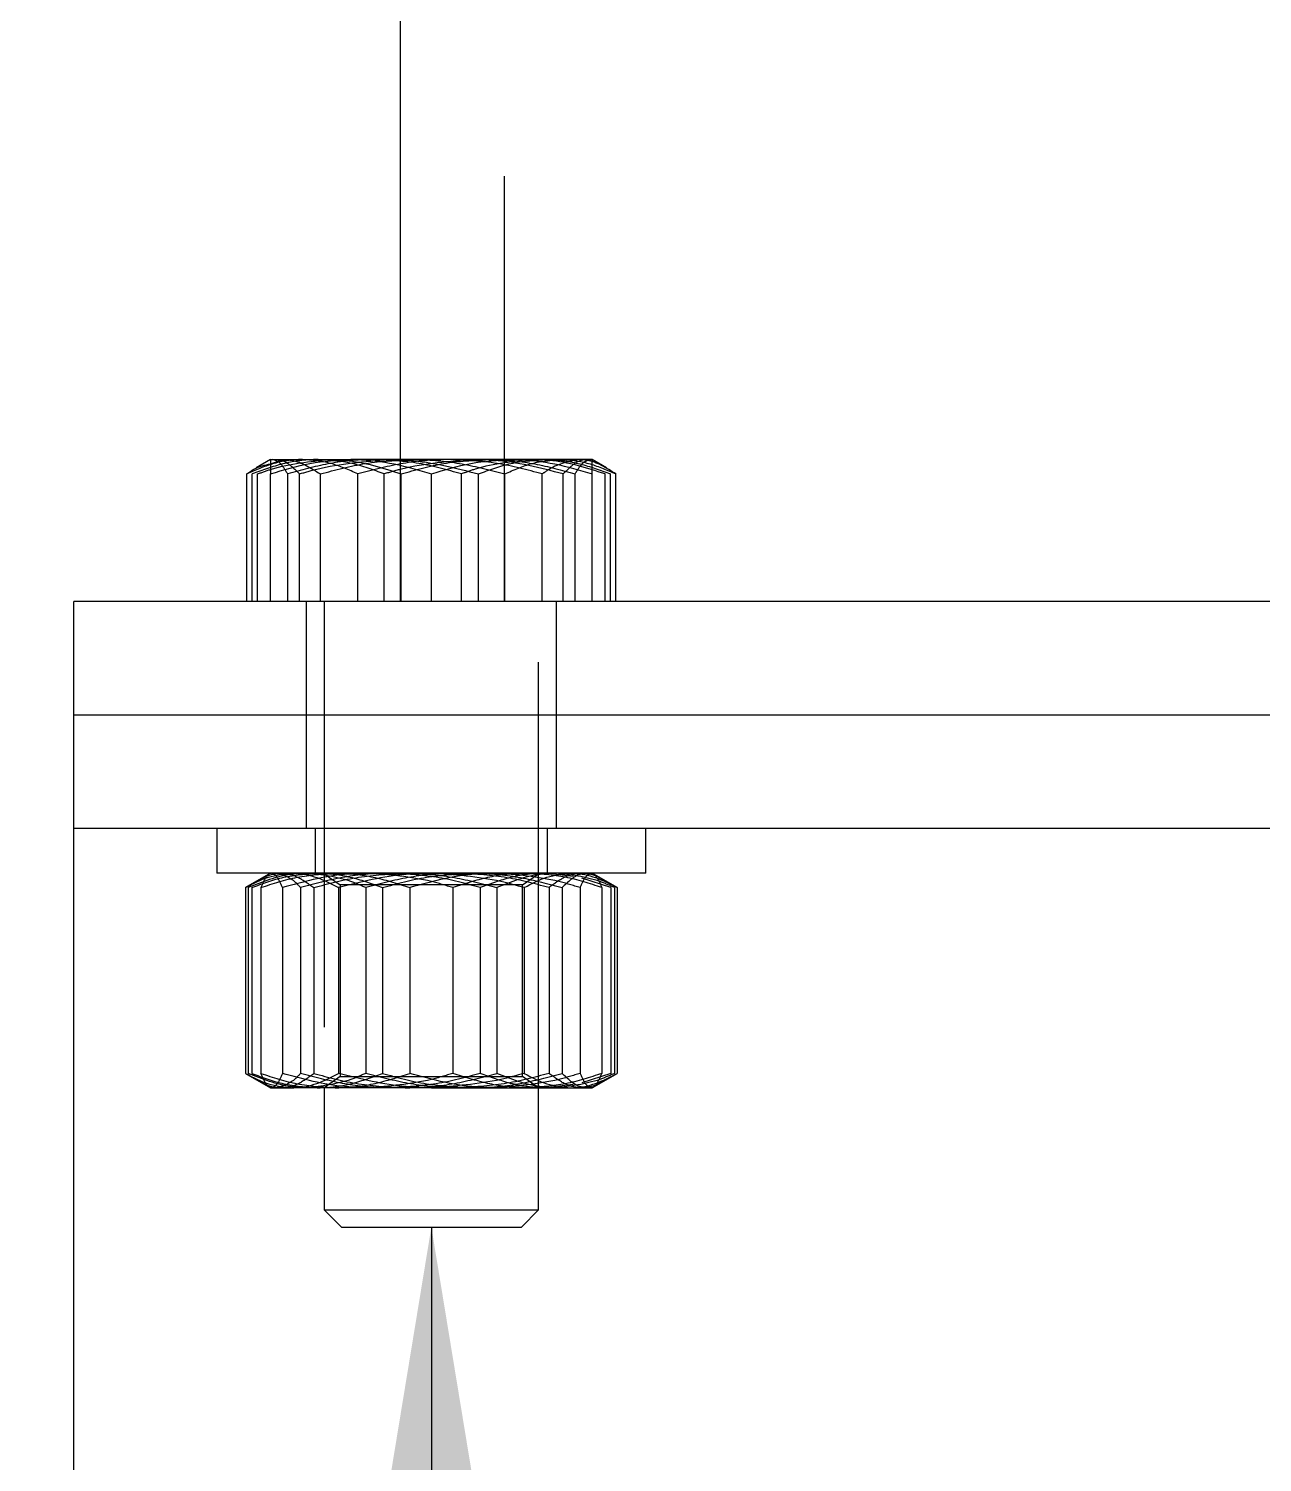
# Model space of a CAD drawing. Header units: metres. Extents: x 0 to 21025, y 0 to 14850.
# Drawn here: x 8533.4 to 8763.5, y 4642.2 to 4909.6 of the extents above; entities that cross this region are included whole.
import ezdxf

# ---------------------------------------------------------------- set-up
doc = ezdxf.new("R2010")
doc.units = ezdxf.units.M
doc.header["$LTSCALE"] = 25
doc.linetypes.add('HIDDEN2', pattern=[4.7625, 3.175, -1.5875])
doc.linetypes.add('PHANTOM', pattern=[63.5, 31.75, -6.35, 6.35, -6.35, 6.35, -6.35])
for name, color, linetype in [('SDM', 7, 'Continuous'), ('SL4', 4, 'Continuous'), ('SRE', 2, 'PHANTOM'), ('ST1', 7, 'HIDDEN2')]:
    doc.layers.add(name, color=color, linetype=linetype)
doc.styles.add('ROMANS', font='ROMANS.SHX')
doc.dimstyles.new('25___1-25', dxfattribs={"dimscale": 25, "dimtxt": 2.5, "dimasz": 2, "dimexe": 1.5, "dimexo": 1, "dimgap": 0.5, "dimtad": 1, "dimzin": 12, "dimtxsty": 'ROMANS', "dimcen": 0, "dimclrd": 256, "dimclre": 256, "dimclrt": 3, "dimazin": 3, "dimtfac": 1, "dimtmove": 0, "dimatfit": 0, "dimfxl": 1, "dimlwd": -1, "dimlwe": -1, "dimarcsym": 0})

msp = doc.modelspace()

# ---------------------------------------------------------------- linework, layer by layer
at = {"layer": 'SL4'}
for p, q in [((8602.71, 5312.904), (8602.71, 4829.246)), ((8578.543, 4829.246), (8575.876, 4827.706)), ((8578.543, 4829.246), (8593.543, 4829.246)), ((8623.543, 4829.246), (8593.543, 4829.246)), ((8638.543, 4829.246), (8623.543, 4829.246)), ((8574.138, 4802.746), (8574.138, 4826.566)), ((8578.543, 4802.746), (8578.543, 4826.566)), ((8608.543, 4802.746), (8608.543, 4826.566)), ((8638.543, 4802.746), (8638.543, 4826.566)), ((8541.876, 4781.579), (8541.876, 4802.746)), ((8875.21, 4802.746), (8541.876, 4802.746)), ((8541.876, 4760.413), (8541.876, 4781.579)), ((8875.21, 4781.579), (8541.876, 4781.579)), ((8541.876, 4593.746), (8541.876, 4760.413)), ((8875.21, 4760.413), (8541.876, 4760.413)), ((8568.543, 4760.413), (8568.543, 4752.079)), ((8648.543, 4752.079), (8648.543, 4760.413)), ((8648.543, 4752.079), (8568.543, 4752.079)), ((8578.543, 4752.079), (8573.902, 4749.4)), ((8643.184, 4749.4), (8638.543, 4752.079)), ((8573.902, 4749.4), (8573.902, 4714.759)), ((8591.223, 4749.4), (8591.223, 4714.759)), ((8625.864, 4749.4), (8625.864, 4714.759)), ((8643.184, 4749.4), (8643.184, 4714.759)), ((8573.902, 4714.759), (8578.543, 4712.079)), ((8638.543, 4712.079), (8643.184, 4714.759)), ((8578.543, 4712.079), (8582.562, 4712.079)), ((8608.543, 4712.079), (8582.562, 4712.079)), ((8588.543, 4712.079), (8588.543, 4689.293)), ((8608.543, 4712.079), (8634.524, 4712.079)), ((8628.543, 4689.293), (8628.543, 4712.079)), ((8634.524, 4712.079), (8638.543, 4712.079)), ((8588.543, 4689.293), (8591.756, 4686.079)), ((8588.543, 4689.293), (8628.543, 4689.293)), ((8625.33, 4686.079), (8628.543, 4689.293)), ((8591.756, 4686.079), (8625.33, 4686.079))]:
    msp.add_line(p, q, dxfattribs=at)
for points, knots in [([(8574.138, 4826.566), (8574.575, 4826.885), (8576.011, 4827.933), (8577.505, 4828.24), (8578.543, 4828.454)], [0, 0, 0, 0, 0.30465, 1, 1, 1, 1]), ([(8578.543, 4826.566), (8580.979, 4827.315), (8585.896, 4828.827), (8590.979, 4829.105), (8593.543, 4829.246)], [0, 0, 0, 0, 0.495458, 1, 1, 1, 1]), ([(8578.543, 4829.246), (8578.543, 4829.219), (8578.543, 4829.098), (8578.543, 4827.675), (8578.543, 4826.566)], [0, 0, 0, 0, 0.2203639, 1, 1, 1, 1]), ([(8593.543, 4829.246), (8593.899, 4829.243), (8596.591, 4829.218), (8601.668, 4828.633), (8606.237, 4827.26), (8608.543, 4826.566)], [0, 0, 0, 0, 0.07009, 0.5307844, 1, 1, 1, 1]), ([(8608.543, 4826.566), (8610.979, 4827.315), (8615.896, 4828.827), (8620.979, 4829.105), (8623.543, 4829.246)], [0, 0, 0, 0, 0.495458, 1, 1, 1, 1]), ([(8623.543, 4829.246), (8623.899, 4829.243), (8626.591, 4829.218), (8631.668, 4828.633), (8636.237, 4827.26), (8638.543, 4826.566)], [0, 0, 0, 0, 0.07009, 0.5307844, 1, 1, 1, 1]), ([(8638.543, 4826.566), (8638.543, 4827.675), (8638.543, 4829.098), (8638.543, 4829.219), (8638.543, 4829.246)], [0, 0, 0, 0, 0.7796361, 1, 1, 1, 1]), ([(8573.902, 4749.4), (8575.309, 4750.149), (8578.147, 4751.66), (8581.082, 4751.939), (8582.562, 4752.079)], [0, 0, 0, 0, 0.495458, 1, 1, 1, 1]), ([(8582.562, 4752.079), (8582.768, 4752.076), (8584.322, 4752.052), (8587.253, 4751.467), (8589.891, 4750.093), (8591.223, 4749.4)], [0, 0, 0, 0, 0.07009, 0.5307844, 1, 1, 1, 1]), ([(8608.543, 4752.079), (8606.968, 4752.039), (8601.105, 4751.891), (8595.397, 4750.452), (8591.223, 4749.4)], [0, 0, 0, 0, 0.2686336, 1, 1, 1, 1]), ([(8625.864, 4749.4), (8624.41, 4749.804), (8618.764, 4751.375), (8612.898, 4751.779), (8608.543, 4752.079)], [0, 0, 0, 0, 0.2575513, 1, 1, 1, 1]), ([(8625.864, 4749.4), (8627.27, 4750.149), (8630.109, 4751.66), (8633.043, 4751.939), (8634.524, 4752.079)], [0, 0, 0, 0, 0.495458, 1, 1, 1, 1]), ([(8634.524, 4752.079), (8634.729, 4752.076), (8636.284, 4752.052), (8639.215, 4751.467), (8641.853, 4750.093), (8643.184, 4749.4)], [0, 0, 0, 0, 0.07009, 0.5307844, 1, 1, 1, 1]), ([(8573.902, 4714.759), (8575.309, 4714.01), (8578.147, 4712.498), (8581.082, 4712.22), (8582.562, 4712.079)], [0, 0, 0, 0, 0.495458, 1, 1, 1, 1]), ([(8582.562, 4712.079), (8582.768, 4712.082), (8584.322, 4712.107), (8587.253, 4712.692), (8589.891, 4714.066), (8591.223, 4714.759)], [0, 0, 0, 0, 0.07009, 0.5307844, 1, 1, 1, 1]), ([(8608.543, 4712.079), (8606.968, 4712.119), (8601.105, 4712.267), (8595.397, 4713.706), (8591.223, 4714.759)], [0, 0, 0, 0, 0.2686336, 1, 1, 1, 1]), ([(8625.864, 4714.759), (8624.41, 4714.354), (8618.764, 4712.784), (8612.898, 4712.379), (8608.543, 4712.079)], [0, 0, 0, 0, 0.2575513, 1, 1, 1, 1]), ([(8625.864, 4714.759), (8627.27, 4714.01), (8630.109, 4712.498), (8633.043, 4712.22), (8634.524, 4712.079)], [0, 0, 0, 0, 0.495458, 1, 1, 1, 1]), ([(8634.524, 4712.079), (8634.729, 4712.082), (8636.284, 4712.107), (8639.215, 4712.692), (8641.853, 4714.066), (8643.184, 4714.759)], [0, 0, 0, 0, 0.07009, 0.5307844, 1, 1, 1, 1])]:
    msp.add_open_spline(points, degree=3, knots=knots, dxfattribs=at)
at = {"layer": 'SRE'}
msp.add_circle((9058.259, 4589.787), 854.648, dxfattribs=at)
at = {"layer": 'ST1'}
for p, q in [((8622.21, 4802.746), (8622.21, 5324.827)), ((8578.543, 4828.454), (8580.992, 4829.246)), ((8602.71, 4829.246), (8602.71, 4802.746)), ((8639.565, 4828.589), (8637.556, 4829.246)), ((8641.21, 4827.706), (8638.543, 4829.246)), ((8575.124, 4802.746), (8575.124, 4826.566)), ((8576.135, 4802.746), (8576.135, 4826.566)), ((8581.742, 4802.746), (8581.742, 4826.566)), ((8583.937, 4802.746), (8583.937, 4826.566)), ((8587.846, 4802.746), (8587.846, 4826.566)), ((8594.834, 4802.746), (8594.834, 4826.566)), ((8599.73, 4802.746), (8599.73, 4826.566)), ((8602.936, 4802.746), (8602.936, 4826.566)), ((8614.15, 4802.746), (8614.15, 4826.566)), ((8617.356, 4802.746), (8617.356, 4826.566)), ((8622.252, 4802.746), (8622.252, 4826.566)), ((8629.24, 4802.746), (8629.24, 4826.566)), ((8633.15, 4802.746), (8633.15, 4826.566)), ((8635.344, 4802.746), (8635.344, 4826.566)), ((8640.951, 4802.746), (8640.951, 4826.566)), ((8641.962, 4802.746), (8641.962, 4826.566)), ((8642.948, 4802.746), (8642.948, 4826.566)), ((8585.21, 4802.746), (8585.21, 4781.579)), ((8588.543, 4802.746), (8588.543, 4712.079)), ((8628.543, 4712.079), (8628.543, 4802.746)), ((8631.876, 4781.579), (8631.876, 4802.746)), ((8585.21, 4781.579), (8585.21, 4760.413)), ((8631.876, 4760.413), (8631.876, 4781.579)), ((8586.876, 4760.413), (8586.876, 4752.079)), ((8630.21, 4752.079), (8630.21, 4760.413)), ((8588.543, 4752.079), (8588.543, 4751.995)), ((8608.543, 4751.995), (8588.543, 4751.995)), ((8588.543, 4751.995), (8591.543, 4749.894)), ((8628.543, 4751.995), (8608.543, 4751.995)), ((8625.543, 4749.894), (8628.543, 4751.995)), ((8628.543, 4751.995), (8628.543, 4752.079)), ((8634.968, 4751.474), (8629.853, 4752.079)), ((8574.359, 4749.4), (8574.359, 4714.759)), ((8575.042, 4749.4), (8575.042, 4714.759)), ((8576.73, 4749.4), (8576.73, 4714.759)), ((8580.765, 4749.4), (8580.765, 4714.759)), ((8584.16, 4749.4), (8584.16, 4714.759)), ((8586.595, 4749.4), (8586.595, 4714.759)), ((8625.543, 4749.894), (8591.543, 4749.894)), ((8591.543, 4749.894), (8591.543, 4714.18)), ((8596.307, 4749.4), (8596.307, 4714.759)), ((8599.425, 4749.4), (8599.425, 4714.759)), ((8604.509, 4749.4), (8604.509, 4714.759)), ((8612.578, 4749.4), (8612.578, 4714.759)), ((8617.661, 4749.4), (8617.661, 4714.759)), ((8620.78, 4749.4), (8620.78, 4714.759)), ((8625.543, 4714.18), (8625.543, 4749.894)), ((8630.491, 4749.4), (8630.491, 4714.759)), ((8632.926, 4749.4), (8632.926, 4714.759)), ((8636.322, 4749.4), (8636.322, 4714.759)), ((8642.044, 4749.4), (8636.634, 4751.161)), ((8640.356, 4749.4), (8640.356, 4714.759)), ((8642.044, 4749.4), (8642.044, 4714.759)), ((8642.727, 4749.4), (8642.727, 4714.759)), ((8642.044, 4714.759), (8636.634, 4712.998)), ((8591.543, 4714.18), (8588.543, 4712.079)), ((8591.543, 4714.18), (8608.543, 4714.18)), ((8608.543, 4714.18), (8625.543, 4714.18)), ((8628.543, 4712.079), (8625.543, 4714.18)), ((8634.968, 4712.684), (8629.853, 4712.079))]:
    msp.add_line(p, q, dxfattribs=at)
for points, knots in [([(8584.486, 4829.246), (8584.241, 4829.243), (8582.383, 4829.218), (8578.881, 4828.633), (8575.729, 4827.26), (8574.138, 4826.566)], [0, 0, 0, 0, 0.07009, 0.5307844, 1, 1, 1, 1]), ([(8587.427, 4829.246), (8587.135, 4829.243), (8584.927, 4829.218), (8580.763, 4828.633), (8577.015, 4827.26), (8575.124, 4826.566)], [0, 0, 0, 0, 0.07009, 0.5307844, 1, 1, 1, 1]), ([(8576.135, 4826.566), (8576.992, 4826.877), (8581.354, 4828.461), (8585.89, 4828.896), (8589.536, 4829.246)], [0, 0, 0, 0, 0.1963527, 1, 1, 1, 1]), ([(8581.742, 4826.566), (8581.287, 4827.315), (8580.368, 4828.827), (8579.418, 4829.105), (8578.939, 4829.246)], [0, 0, 0, 0, 0.495458, 1, 1, 1, 1]), ([(8579.53, 4829.246), (8579.635, 4829.243), (8580.426, 4829.218), (8581.917, 4828.633), (8583.259, 4827.26), (8583.937, 4826.566)], [0, 0, 0, 0, 0.07009003, 0.53078443, 1, 1, 1, 1]), ([(8580.992, 4829.246), (8581.503, 4829.219), (8583.822, 4829.098), (8586.083, 4827.675), (8587.846, 4826.566)], [0, 0, 0, 0, 0.2203639, 1, 1, 1, 1]), ([(8597.946, 4829.246), (8597.562, 4829.243), (8594.653, 4829.218), (8589.169, 4828.633), (8584.233, 4827.26), (8581.742, 4826.566)], [0, 0, 0, 0, 0.07009, 0.5307844, 1, 1, 1, 1]), ([(8583.937, 4826.566), (8585.005, 4826.877), (8590.444, 4828.461), (8596.1, 4828.896), (8600.646, 4829.246)], [0, 0, 0, 0, 0.1963527, 1, 1, 1, 1]), ([(8594.834, 4826.566), (8593.154, 4827.315), (8589.762, 4828.827), (8586.255, 4829.105), (8584.486, 4829.246)], [0, 0, 0, 0, 0.495458, 1, 1, 1, 1]), ([(8599.73, 4826.566), (8597.732, 4827.315), (8593.699, 4828.827), (8589.53, 4829.105), (8587.427, 4829.246)], [0, 0, 0, 0, 0.49545796, 1, 1, 1, 1]), ([(8587.846, 4826.566), (8590.64, 4827.315), (8596.279, 4828.827), (8602.108, 4829.105), (8605.049, 4829.246)], [0, 0, 0, 0, 0.495458, 1, 1, 1, 1]), ([(8589.536, 4829.246), (8590.535, 4829.219), (8595.069, 4829.098), (8599.49, 4827.675), (8602.936, 4826.566)], [0, 0, 0, 0, 0.2203639, 1, 1, 1, 1]), ([(8612.037, 4829.246), (8611.629, 4829.243), (8608.541, 4829.218), (8602.719, 4828.633), (8597.479, 4827.26), (8594.834, 4826.566)], [0, 0, 0, 0, 0.07009, 0.5307844, 1, 1, 1, 1]), ([(8614.15, 4826.566), (8611.518, 4827.315), (8606.207, 4828.827), (8600.716, 4829.105), (8597.946, 4829.246)], [0, 0, 0, 0, 0.495458, 1, 1, 1, 1]), ([(8616.44, 4829.246), (8611.894, 4828.896), (8606.237, 4828.461), (8600.798, 4826.877), (8599.73, 4826.566)], [0, 0, 0, 0, 0.8036473, 1, 1, 1, 1]), ([(8600.646, 4829.246), (8601.892, 4829.219), (8607.546, 4829.098), (8613.058, 4827.675), (8617.356, 4826.566)], [0, 0, 0, 0, 0.2203639, 1, 1, 1, 1]), ([(8602.936, 4826.566), (8605.568, 4827.315), (8610.879, 4828.827), (8616.37, 4829.105), (8619.14, 4829.246)], [0, 0, 0, 0, 0.495458, 1, 1, 1, 1]), ([(8605.049, 4829.246), (8605.457, 4829.243), (8608.545, 4829.218), (8614.367, 4828.633), (8619.607, 4827.26), (8622.252, 4826.566)], [0, 0, 0, 0, 0.07009, 0.5307844, 1, 1, 1, 1]), ([(8629.24, 4826.566), (8626.446, 4827.315), (8620.807, 4828.827), (8614.978, 4829.105), (8612.037, 4829.246)], [0, 0, 0, 0, 0.495458, 1, 1, 1, 1]), ([(8627.55, 4829.246), (8623.905, 4828.896), (8619.368, 4828.461), (8615.006, 4826.877), (8614.15, 4826.566)], [0, 0, 0, 0, 0.8036473, 1, 1, 1, 1]), ([(8633.15, 4826.566), (8628.852, 4827.675), (8623.339, 4829.098), (8617.686, 4829.219), (8616.44, 4829.246)], [0, 0, 0, 0, 0.7796361, 1, 1, 1, 1]), ([(8617.356, 4826.566), (8619.354, 4827.315), (8623.387, 4828.827), (8627.556, 4829.105), (8629.659, 4829.246)], [0, 0, 0, 0, 0.495458, 1, 1, 1, 1]), ([(8619.14, 4829.246), (8619.524, 4829.243), (8622.433, 4829.218), (8627.917, 4828.633), (8632.853, 4827.26), (8635.344, 4826.566)], [0, 0, 0, 0, 0.07009, 0.5307844, 1, 1, 1, 1]), ([(8622.252, 4826.566), (8623.932, 4827.315), (8627.324, 4828.827), (8630.831, 4829.105), (8632.6, 4829.246)], [0, 0, 0, 0, 0.495458, 1, 1, 1, 1]), ([(8640.951, 4826.566), (8637.504, 4827.675), (8633.083, 4829.098), (8628.55, 4829.219), (8627.55, 4829.246)], [0, 0, 0, 0, 0.77963608, 1, 1, 1, 1]), ([(8636.094, 4829.246), (8634.229, 4828.896), (8631.909, 4828.461), (8629.678, 4826.877), (8629.24, 4826.566)], [0, 0, 0, 0, 0.8036473, 1, 1, 1, 1]), ([(8629.659, 4829.246), (8629.951, 4829.243), (8632.159, 4829.218), (8636.323, 4828.633), (8640.071, 4827.26), (8641.962, 4826.566)], [0, 0, 0, 0, 0.07009, 0.5307844, 1, 1, 1, 1]), ([(8632.6, 4829.246), (8632.845, 4829.243), (8634.703, 4829.218), (8638.205, 4828.633), (8641.358, 4827.26), (8642.948, 4826.566)], [0, 0, 0, 0, 0.07009, 0.5307844, 1, 1, 1, 1]), ([(8637.556, 4829.246), (8637.452, 4829.243), (8636.661, 4829.218), (8635.169, 4828.633), (8633.827, 4827.26), (8633.15, 4826.566)], [0, 0, 0, 0, 0.07009, 0.5307844, 1, 1, 1, 1]), ([(8635.344, 4826.566), (8635.799, 4827.315), (8636.718, 4828.827), (8637.668, 4829.105), (8638.148, 4829.246)], [0, 0, 0, 0, 0.495458, 1, 1, 1, 1]), ([(8642.948, 4826.566), (8641.185, 4827.675), (8638.924, 4829.098), (8636.605, 4829.219), (8636.094, 4829.246)], [0, 0, 0, 0, 0.7796361, 1, 1, 1, 1]), ([(8585.333, 4752.079), (8584.335, 4752.039), (8580.62, 4751.891), (8577.004, 4750.452), (8574.359, 4749.4)], [0, 0, 0, 0, 0.2686336, 1, 1, 1, 1]), ([(8575.042, 4749.4), (8577.022, 4750.149), (8581.018, 4751.66), (8585.149, 4751.939), (8587.233, 4752.079)], [0, 0, 0, 0, 0.495458, 1, 1, 1, 1]), ([(8576.477, 4750.773), (8576.769, 4750.977), (8578.077, 4751.887), (8579.428, 4751.995), (8580.477, 4752.079)], [0, 0, 0, 0, 0.22369983, 1, 1, 1, 1]), ([(8576.73, 4749.4), (8578.986, 4750.149), (8583.538, 4751.66), (8588.245, 4751.939), (8590.619, 4752.079)], [0, 0, 0, 0, 0.495458, 1, 1, 1, 1]), ([(8578.747, 4752.079), (8578.699, 4752.076), (8578.337, 4752.052), (8577.655, 4751.467), (8577.04, 4750.093), (8576.73, 4749.4)], [0, 0, 0, 0, 0.07009, 0.5307844, 1, 1, 1, 1]), ([(8580.765, 4749.4), (8580.437, 4750.149), (8579.776, 4751.66), (8579.092, 4751.939), (8578.747, 4752.079)], [0, 0, 0, 0, 0.495458, 1, 1, 1, 1]), ([(8584.16, 4749.4), (8583.777, 4749.804), (8582.291, 4751.375), (8580.747, 4751.779), (8579.601, 4752.079)], [0, 0, 0, 0, 0.2575513, 1, 1, 1, 1]), ([(8580.477, 4752.079), (8580.622, 4752.076), (8581.72, 4752.052), (8583.791, 4751.467), (8585.655, 4750.093), (8586.595, 4749.4)], [0, 0, 0, 0, 0.07009003, 0.53078443, 1, 1, 1, 1]), ([(8596.671, 4752.079), (8595.225, 4752.039), (8589.841, 4751.891), (8584.598, 4750.452), (8580.765, 4749.4)], [0, 0, 0, 0, 0.2686336, 1, 1, 1, 1]), ([(8600.911, 4752.079), (8600.514, 4752.076), (8597.507, 4752.052), (8591.838, 4751.467), (8586.735, 4750.093), (8584.16, 4749.4)], [0, 0, 0, 0, 0.07009, 0.5307844, 1, 1, 1, 1]), ([(8596.307, 4749.4), (8595.385, 4749.804), (8591.808, 4751.375), (8588.092, 4751.779), (8585.333, 4752.079)], [0, 0, 0, 0, 0.2575513, 1, 1, 1, 1]), ([(8586.595, 4749.4), (8589.371, 4750.149), (8594.974, 4751.66), (8600.765, 4751.939), (8603.687, 4752.079)], [0, 0, 0, 0, 0.495458, 1, 1, 1, 1]), ([(8587.233, 4752.079), (8587.522, 4752.076), (8589.711, 4752.052), (8593.837, 4751.467), (8597.551, 4750.093), (8599.425, 4749.4)], [0, 0, 0, 0, 0.07009, 0.5307844, 1, 1, 1, 1]), ([(8590.619, 4752.079), (8590.949, 4752.076), (8593.442, 4752.052), (8598.142, 4751.467), (8602.374, 4750.093), (8604.509, 4749.4)], [0, 0, 0, 0, 0.07009003, 0.53078443, 1, 1, 1, 1]), ([(8613.399, 4752.079), (8612.994, 4752.076), (8609.926, 4752.052), (8604.141, 4751.467), (8598.934, 4750.093), (8596.307, 4749.4)], [0, 0, 0, 0, 0.07009, 0.5307844, 1, 1, 1, 1]), ([(8612.578, 4749.4), (8611.242, 4749.804), (8606.057, 4751.375), (8600.671, 4751.779), (8596.671, 4752.079)], [0, 0, 0, 0, 0.2575513, 1, 1, 1, 1]), ([(8599.425, 4749.4), (8602.145, 4750.149), (8607.636, 4751.66), (8613.312, 4751.939), (8616.175, 4752.079)], [0, 0, 0, 0, 0.495458, 1, 1, 1, 1]), ([(8617.661, 4749.4), (8614.941, 4750.149), (8609.45, 4751.66), (8603.775, 4751.939), (8600.911, 4752.079)], [0, 0, 0, 0, 0.495458, 1, 1, 1, 1]), ([(8603.687, 4752.079), (8604.093, 4752.076), (8607.161, 4752.052), (8612.945, 4751.467), (8618.152, 4750.093), (8620.78, 4749.4)], [0, 0, 0, 0, 0.07009, 0.5307844, 1, 1, 1, 1]), ([(8620.415, 4752.079), (8618.969, 4752.039), (8613.585, 4751.891), (8608.343, 4750.452), (8604.509, 4749.4)], [0, 0, 0, 0, 0.2686336, 1, 1, 1, 1]), ([(8626.467, 4752.079), (8626.138, 4752.076), (8623.645, 4752.052), (8618.944, 4751.467), (8614.713, 4750.093), (8612.578, 4749.4)], [0, 0, 0, 0, 0.07009, 0.5307844, 1, 1, 1, 1]), ([(8630.491, 4749.4), (8627.715, 4750.149), (8622.113, 4751.66), (8616.321, 4751.939), (8613.399, 4752.079)], [0, 0, 0, 0, 0.495458, 1, 1, 1, 1]), ([(8616.175, 4752.079), (8616.572, 4752.076), (8619.579, 4752.052), (8625.248, 4751.467), (8630.351, 4750.093), (8632.926, 4749.4)], [0, 0, 0, 0, 0.07009, 0.5307844, 1, 1, 1, 1]), ([(8629.853, 4752.079), (8629.564, 4752.076), (8627.376, 4752.052), (8623.249, 4751.467), (8619.535, 4750.093), (8617.661, 4749.4)], [0, 0, 0, 0, 0.07009, 0.5307844, 1, 1, 1, 1]), ([(8636.322, 4749.4), (8634.986, 4749.804), (8629.801, 4751.375), (8624.415, 4751.779), (8620.415, 4752.079)], [0, 0, 0, 0, 0.2575513, 1, 1, 1, 1]), ([(8631.753, 4752.079), (8630.756, 4752.039), (8627.041, 4751.891), (8623.425, 4750.452), (8620.78, 4749.4)], [0, 0, 0, 0, 0.2686336, 1, 1, 1, 1]), ([(8640.356, 4749.4), (8638.101, 4750.149), (8633.548, 4751.66), (8628.841, 4751.939), (8626.467, 4752.079)], [0, 0, 0, 0, 0.495458, 1, 1, 1, 1]), ([(8636.609, 4752.079), (8636.464, 4752.076), (8635.366, 4752.052), (8633.295, 4751.467), (8631.431, 4750.093), (8630.491, 4749.4)], [0, 0, 0, 0, 0.07009, 0.5307844, 1, 1, 1, 1]), ([(8642.727, 4749.4), (8641.806, 4749.804), (8638.229, 4751.375), (8634.513, 4751.779), (8631.753, 4752.079)], [0, 0, 0, 0, 0.2575513, 1, 1, 1, 1]), ([(8637.485, 4752.079), (8637.071, 4752.039), (8635.527, 4751.891), (8634.025, 4750.452), (8632.926, 4749.4)], [0, 0, 0, 0, 0.2686336, 1, 1, 1, 1]), ([(8636.322, 4749.4), (8636.649, 4750.149), (8637.311, 4751.66), (8637.994, 4751.939), (8638.339, 4752.079)], [0, 0, 0, 0, 0.495458, 1, 1, 1, 1]), ([(8640.609, 4750.773), (8640.317, 4750.977), (8639.01, 4751.887), (8637.658, 4751.995), (8636.609, 4752.079)], [0, 0, 0, 0, 0.2236998, 1, 1, 1, 1]), ([(8638.339, 4752.079), (8638.387, 4752.076), (8638.749, 4752.052), (8639.432, 4751.467), (8640.046, 4750.093), (8640.356, 4749.4)], [0, 0, 0, 0, 0.07009003, 0.53078443, 1, 1, 1, 1]), ([(8585.333, 4712.079), (8584.335, 4712.119), (8580.62, 4712.267), (8577.004, 4713.706), (8574.359, 4714.759)], [0, 0, 0, 0, 0.2686336, 1, 1, 1, 1]), ([(8575.042, 4714.759), (8577.022, 4714.01), (8581.018, 4712.498), (8585.149, 4712.22), (8587.233, 4712.079)], [0, 0, 0, 0, 0.495458, 1, 1, 1, 1]), ([(8576.73, 4714.759), (8578.986, 4714.01), (8583.538, 4712.498), (8588.245, 4712.22), (8590.619, 4712.079)], [0, 0, 0, 0, 0.495458, 1, 1, 1, 1]), ([(8578.747, 4712.079), (8578.699, 4712.082), (8578.337, 4712.107), (8577.655, 4712.692), (8577.04, 4714.066), (8576.73, 4714.759)], [0, 0, 0, 0, 0.07009, 0.5307844, 1, 1, 1, 1]), ([(8580.765, 4714.759), (8580.437, 4714.01), (8579.776, 4712.498), (8579.092, 4712.22), (8578.747, 4712.079)], [0, 0, 0, 0, 0.495458, 1, 1, 1, 1]), ([(8584.16, 4714.759), (8583.777, 4714.354), (8582.291, 4712.784), (8580.747, 4712.379), (8579.601, 4712.079)], [0, 0, 0, 0, 0.2575513, 1, 1, 1, 1]), ([(8580.477, 4712.079), (8580.622, 4712.082), (8581.72, 4712.107), (8583.791, 4712.692), (8585.655, 4714.066), (8586.595, 4714.759)], [0, 0, 0, 0, 0.07009003, 0.53078443, 1, 1, 1, 1]), ([(8596.671, 4712.079), (8595.225, 4712.119), (8589.841, 4712.267), (8584.598, 4713.706), (8580.765, 4714.759)], [0, 0, 0, 0, 0.2686336, 1, 1, 1, 1]), ([(8600.911, 4712.079), (8600.514, 4712.082), (8597.507, 4712.107), (8591.838, 4712.692), (8586.735, 4714.066), (8584.16, 4714.759)], [0, 0, 0, 0, 0.07009, 0.5307844, 1, 1, 1, 1]), ([(8596.307, 4714.759), (8595.385, 4714.354), (8591.808, 4712.784), (8588.092, 4712.379), (8585.333, 4712.079)], [0, 0, 0, 0, 0.2575513, 1, 1, 1, 1]), ([(8586.595, 4714.759), (8589.371, 4714.01), (8594.974, 4712.498), (8600.765, 4712.22), (8603.687, 4712.079)], [0, 0, 0, 0, 0.495458, 1, 1, 1, 1]), ([(8587.233, 4712.079), (8587.522, 4712.082), (8589.711, 4712.107), (8593.837, 4712.692), (8597.551, 4714.066), (8599.425, 4714.759)], [0, 0, 0, 0, 0.07009, 0.5307844, 1, 1, 1, 1]), ([(8590.619, 4712.079), (8590.949, 4712.082), (8593.442, 4712.107), (8598.142, 4712.692), (8602.374, 4714.066), (8604.509, 4714.759)], [0, 0, 0, 0, 0.07009, 0.5307844, 1, 1, 1, 1]), ([(8613.399, 4712.079), (8612.994, 4712.082), (8609.926, 4712.107), (8604.141, 4712.692), (8598.934, 4714.066), (8596.307, 4714.759)], [0, 0, 0, 0, 0.07009, 0.5307844, 1, 1, 1, 1]), ([(8612.578, 4714.759), (8611.242, 4714.354), (8606.057, 4712.784), (8600.671, 4712.379), (8596.671, 4712.079)], [0, 0, 0, 0, 0.2575513, 1, 1, 1, 1]), ([(8599.425, 4714.759), (8602.145, 4714.01), (8607.636, 4712.498), (8613.312, 4712.22), (8616.175, 4712.079)], [0, 0, 0, 0, 0.495458, 1, 1, 1, 1]), ([(8617.661, 4714.759), (8614.941, 4714.01), (8609.45, 4712.498), (8603.775, 4712.22), (8600.911, 4712.079)], [0, 0, 0, 0, 0.495458, 1, 1, 1, 1]), ([(8603.687, 4712.079), (8604.093, 4712.082), (8607.161, 4712.107), (8612.945, 4712.692), (8618.152, 4714.066), (8620.78, 4714.759)], [0, 0, 0, 0, 0.07009, 0.5307844, 1, 1, 1, 1]), ([(8620.415, 4712.079), (8618.969, 4712.119), (8613.585, 4712.267), (8608.343, 4713.706), (8604.509, 4714.759)], [0, 0, 0, 0, 0.2686336, 1, 1, 1, 1]), ([(8626.467, 4712.079), (8626.138, 4712.082), (8623.645, 4712.107), (8618.944, 4712.692), (8614.713, 4714.066), (8612.578, 4714.759)], [0, 0, 0, 0, 0.07009, 0.5307844, 1, 1, 1, 1]), ([(8630.491, 4714.759), (8627.715, 4714.01), (8622.113, 4712.498), (8616.321, 4712.22), (8613.399, 4712.079)], [0, 0, 0, 0, 0.49545796, 1, 1, 1, 1]), ([(8616.175, 4712.079), (8616.572, 4712.082), (8619.579, 4712.107), (8625.248, 4712.692), (8630.351, 4714.066), (8632.926, 4714.759)], [0, 0, 0, 0, 0.07009, 0.5307844, 1, 1, 1, 1]), ([(8629.853, 4712.079), (8629.564, 4712.082), (8627.376, 4712.107), (8623.249, 4712.692), (8619.535, 4714.066), (8617.661, 4714.759)], [0, 0, 0, 0, 0.07009, 0.5307844, 1, 1, 1, 1]), ([(8636.322, 4714.759), (8634.986, 4714.354), (8629.801, 4712.784), (8624.415, 4712.379), (8620.415, 4712.079)], [0, 0, 0, 0, 0.2575513, 1, 1, 1, 1]), ([(8631.753, 4712.079), (8630.756, 4712.119), (8627.041, 4712.267), (8623.425, 4713.706), (8620.78, 4714.759)], [0, 0, 0, 0, 0.2686336, 1, 1, 1, 1]), ([(8640.356, 4714.759), (8638.101, 4714.01), (8633.548, 4712.498), (8628.841, 4712.22), (8626.467, 4712.079)], [0, 0, 0, 0, 0.495458, 1, 1, 1, 1]), ([(8636.609, 4712.079), (8636.464, 4712.082), (8635.366, 4712.107), (8633.295, 4712.692), (8631.431, 4714.066), (8630.491, 4714.759)], [0, 0, 0, 0, 0.07009003, 0.53078443, 1, 1, 1, 1]), ([(8642.727, 4714.759), (8641.806, 4714.354), (8638.229, 4712.784), (8634.513, 4712.379), (8631.753, 4712.079)], [0, 0, 0, 0, 0.2575513, 1, 1, 1, 1]), ([(8637.485, 4712.079), (8637.071, 4712.119), (8635.527, 4712.267), (8634.025, 4713.706), (8632.926, 4714.759)], [0, 0, 0, 0, 0.2686336, 1, 1, 1, 1]), ([(8636.322, 4714.759), (8636.649, 4714.01), (8637.311, 4712.498), (8637.994, 4712.22), (8638.339, 4712.079)], [0, 0, 0, 0, 0.495458, 1, 1, 1, 1]), ([(8638.339, 4712.079), (8638.387, 4712.082), (8638.749, 4712.107), (8639.432, 4712.692), (8640.046, 4714.066), (8640.356, 4714.759)], [0, 0, 0, 0, 0.07009003, 0.53078443, 1, 1, 1, 1]), ([(8576.477, 4713.385), (8576.769, 4713.182), (8578.077, 4712.272), (8579.428, 4712.163), (8580.477, 4712.079)], [0, 0, 0, 0, 0.2236998, 1, 1, 1, 1]), ([(8640.609, 4713.385), (8640.317, 4713.182), (8639.01, 4712.272), (8637.658, 4712.163), (8636.609, 4712.079)], [0, 0, 0, 0, 0.2236998, 1, 1, 1, 1])]:
    msp.add_open_spline(points, degree=3, knots=knots, dxfattribs=at)

# ---------------------------------------------------------------- leaders
at = {"layer": 'SDM'}
msp.add_leader([(8608.543, 4686.079), (8608.543, 4391.888), (7909.085, 4391.888)], dimstyle='25___1-25', override={"dimgap": 0.5, "dimtad": 0}, dxfattribs=at)

doc.saveas('drawing.dxf')
